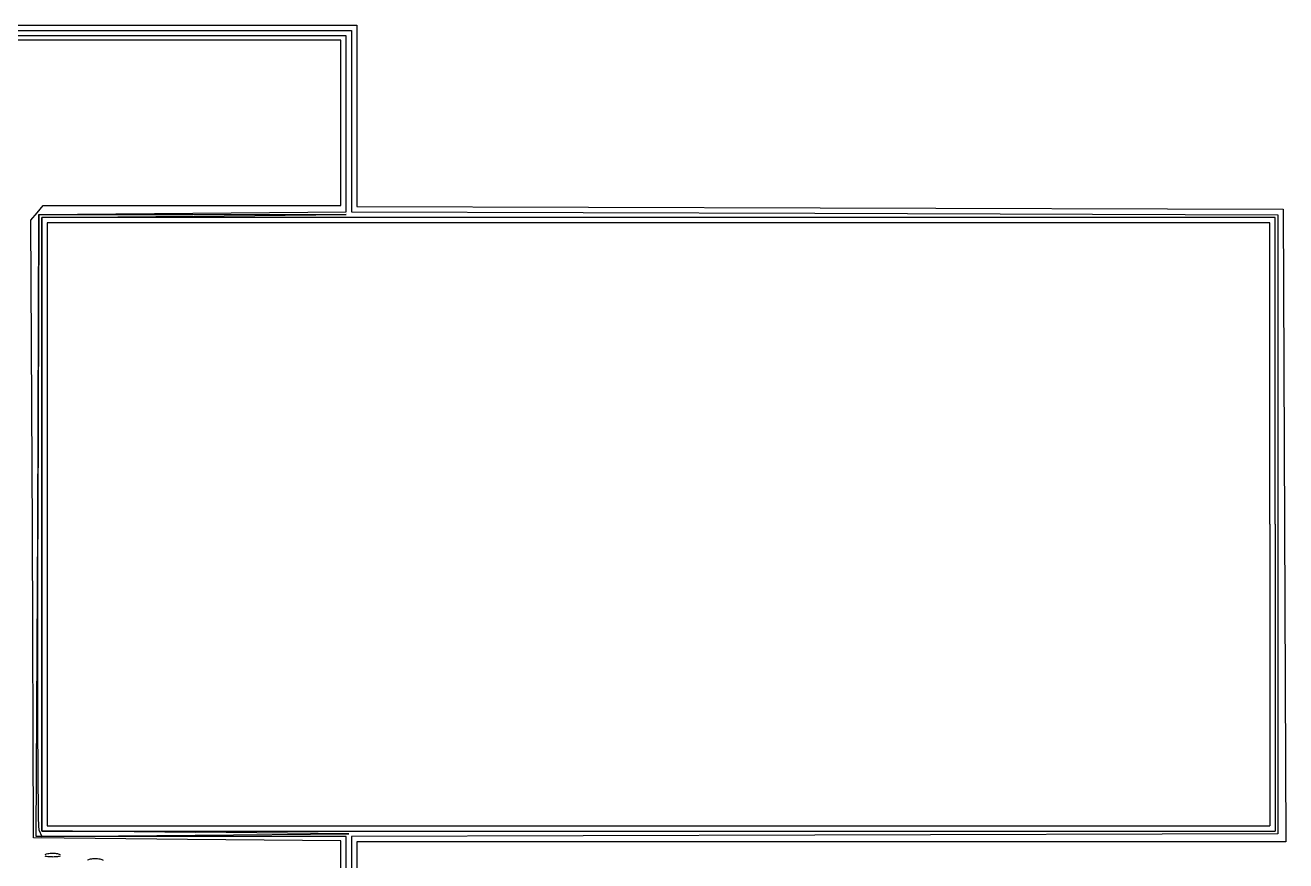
# Model space of a CAD drawing. Extents: x -125 to 152, y -90 to 100.
# Drawn here: x 144.183 to 147.615, y -62.354 to -60.079 of the extents above; entities that cross this region are included whole.
import ezdxf

# ---------------------------------------------------------------- set-up
doc = ezdxf.new("R2010")
doc.units = 0

msp = doc.modelspace()

# ---------------------------------------------------------------- linework, layer by layer
for p, q in [((143.575, -60.0792), (144.3301, -60.0792)), ((144.3301, -60.0792), (145.0864, -60.0792)), ((145.0864, -60.0792), (145.0864, -60.3261)), ((143.5604, -60.0938), (144.3156, -60.0938)), ((144.3083, -60.1085), (143.5604, -60.1085)), ((145.0572, -60.1085), (144.3083, -60.1085)), ((144.3156, -60.0938), (145.0718, -60.0938)), ((145.0572, -60.348), (145.0572, -60.1085)), ((145.0718, -60.0938), (145.0718, -60.3407)), ((144.3083, -60.1195), (143.575, -60.1195)), ((145.0427, -60.1195), (144.3083, -60.1195)), ((145.0427, -60.3447), (145.0427, -60.1195)), ((145.0427, -60.57), (145.0427, -60.3447)), ((145.0572, -60.5877), (145.0572, -60.348)), ((145.0718, -60.3407), (145.0718, -60.5877)), ((145.0864, -60.3261), (145.0864, -60.5731)), ((144.1989, -60.6098), (144.2156, -60.5899)), ((144.2156, -60.5899), (144.2322, -60.57)), ((144.2177, -61.4416), (144.2208, -60.595)), ((144.2208, -60.5954), (144.2177, -61.4237)), ((144.2208, -60.595), (144.6395, -60.5914)), ((144.6395, -60.5951), (144.2208, -60.5954)), ((144.2322, -60.57), (144.6375, -60.57)), ((144.6375, -60.57), (145.0427, -60.57)), ((144.6395, -60.5914), (145.0572, -60.5877)), ((145.0572, -60.5948), (144.6395, -60.5951)), ((144.6426, -60.5987), (145.0572, -60.5948)), ((145.0718, -60.5877), (146.3322, -60.5914)), ((145.0864, -60.5731), (146.3468, -60.5768)), ((146.3322, -60.5914), (147.5927, -60.5951)), ((146.3468, -60.5768), (147.6072, -60.5805)), ((147.5927, -60.5951), (147.5927, -61.4379)), ((147.6072, -60.5805), (147.6114, -61.4415)), ((144.2031, -61.451), (144.1989, -60.6098)), ((144.2281, -60.6028), (144.6426, -60.5987)), ((145.9072, -60.6024), (144.2281, -60.6024)), ((144.2281, -60.6024), (144.2281, -61.438)), ((144.2281, -61.438), (144.2281, -60.6028)), ((145.9072, -60.617), (144.2426, -60.617)), ((144.2426, -60.617), (144.2426, -61.438)), ((147.5854, -60.6024), (145.9072, -60.6024)), ((147.5708, -60.617), (145.9072, -60.617)), ((147.5708, -61.438), (147.5708, -60.617)), ((147.5854, -61.438), (147.5854, -60.6024)), ((144.2062, -62.2923), (144.2031, -61.451)), ((144.2135, -62.2881), (144.2177, -61.4416)), ((144.2177, -61.4234), (144.2166, -61.5356)), ((144.2281, -62.2732), (144.2281, -61.438)), ((144.2281, -61.438), (144.2281, -62.2736)), ((144.2426, -61.438), (144.2426, -62.2591)), ((147.5708, -61.438), (147.5708, -62.2591)), ((147.5854, -61.438), (147.5854, -62.2736)), ((147.5927, -61.4379), (147.5927, -62.2808)), ((147.6114, -61.4415), (147.6145, -62.3026)), ((144.2166, -61.5356), (144.2166, -61.6436)), ((144.2166, -61.6436), (144.2166, -61.7466)), ((144.2166, -61.7466), (144.2166, -61.8432)), ((144.2166, -61.8432), (144.2166, -61.9326)), ((144.2166, -61.9326), (144.2166, -62.0139)), ((144.2166, -62.0139), (144.2177, -62.0857)), ((144.2177, -62.0857), (144.2177, -62.1473)), ((144.2177, -62.1473), (144.2187, -62.1976)), ((144.2187, -62.1976), (144.2187, -62.2354)), ((144.2187, -62.2354), (144.2197, -62.2599)), ((144.2197, -62.2599), (144.2208, -62.27)), ((144.2208, -62.27), (144.2281, -62.288)), ((144.6468, -62.2773), (144.2281, -62.2732)), ((144.2281, -62.2736), (145.9072, -62.2736)), ((144.2426, -62.2591), (145.9072, -62.2591)), ((145.0645, -62.2807), (144.6468, -62.2766)), ((145.9072, -62.2591), (147.5708, -62.2591)), ((145.9072, -62.2736), (147.5854, -62.2736)), ((144.6249, -62.2963), (144.2062, -62.2923)), ((144.6353, -62.2881), (144.2135, -62.2881)), ((144.2281, -62.288), (144.6458, -62.2844)), ((145.0427, -62.3001), (144.6249, -62.2963)), ((145.0572, -62.2881), (144.6353, -62.2881)), ((144.6458, -62.2844), (145.0645, -62.2807)), ((145.0427, -62.7066), (145.0427, -62.3001)), ((145.0572, -62.7096), (145.0572, -62.2881)), ((146.3322, -62.2846), (145.0718, -62.2882)), ((145.0718, -62.2882), (145.0718, -62.7096)), ((146.3499, -62.3026), (145.0864, -62.3026)), ((145.0864, -62.3026), (145.0864, -62.7095)), ((147.5927, -62.2808), (146.3322, -62.2846)), ((147.6145, -62.3026), (146.3499, -62.3026)), ((144.2374, -62.3375), (144.2395, -62.3366)), ((144.2395, -62.3423), (144.2374, -62.3417)), ((144.2374, -62.3417), (144.2374, -62.3417)), ((144.2395, -62.3367), (144.2416, -62.3357)), ((144.2416, -62.3429), (144.2395, -62.3423)), ((144.2416, -62.3357), (144.2447, -62.335)), ((144.2447, -62.3433), (144.2416, -62.3429)), ((144.2447, -62.335), (144.2479, -62.3344)), ((144.2489, -62.3436), (144.2447, -62.3433)), ((144.2479, -62.3344), (144.251, -62.334)), ((144.2531, -62.3438), (144.2489, -62.3436)), ((144.251, -62.334), (144.2541, -62.3337)), ((144.2572, -62.344), (144.2531, -62.3438)), ((144.2541, -62.3337), (144.2572, -62.3336)), ((144.2572, -62.3336), (144.2614, -62.3337)), ((144.2625, -62.344), (144.2572, -62.3441)), ((144.2614, -62.3337), (144.2645, -62.334)), ((144.2666, -62.3437), (144.2625, -62.344)), ((144.2645, -62.334), (144.2676, -62.3344)), ((144.2708, -62.3434), (144.2666, -62.3437)), ((144.2676, -62.3344), (144.2708, -62.335)), ((144.2708, -62.335), (144.2729, -62.3357)), ((144.2739, -62.343), (144.2708, -62.3434)), ((144.2729, -62.3357), (144.276, -62.3367)), ((144.276, -62.3425), (144.2739, -62.343)), ((144.276, -62.3367), (144.2781, -62.3377)), ((144.2781, -62.3419), (144.276, -62.3425)), ((144.2781, -62.3377), (144.2781, -62.3377)), ((144.3531, -62.3521), (144.3562, -62.3511)), ((144.3562, -62.3511), (144.3583, -62.3502)), ((144.3583, -62.3502), (144.3614, -62.3495)), ((144.3614, -62.3495), (144.3645, -62.3489)), ((144.3645, -62.3489), (144.3676, -62.3484)), ((144.3676, -62.3484), (144.3708, -62.3482)), ((144.3708, -62.3482), (144.3739, -62.3481)), ((144.3739, -62.3481), (144.377, -62.3482)), ((144.377, -62.3482), (144.3802, -62.3484)), ((144.3802, -62.3484), (144.3833, -62.3489)), ((144.3833, -62.3489), (144.3864, -62.3495)), ((144.3864, -62.3495), (144.3895, -62.3502)), ((144.3895, -62.3502), (144.3916, -62.3511)), ((144.3916, -62.3511), (144.3937, -62.3522)), ((144.3937, -62.3522), (144.3958, -62.3531)), ((144.3958, -62.3531), (144.3958, -62.3531))]:
    msp.add_line(p, q)

doc.saveas('drawing.dxf')
